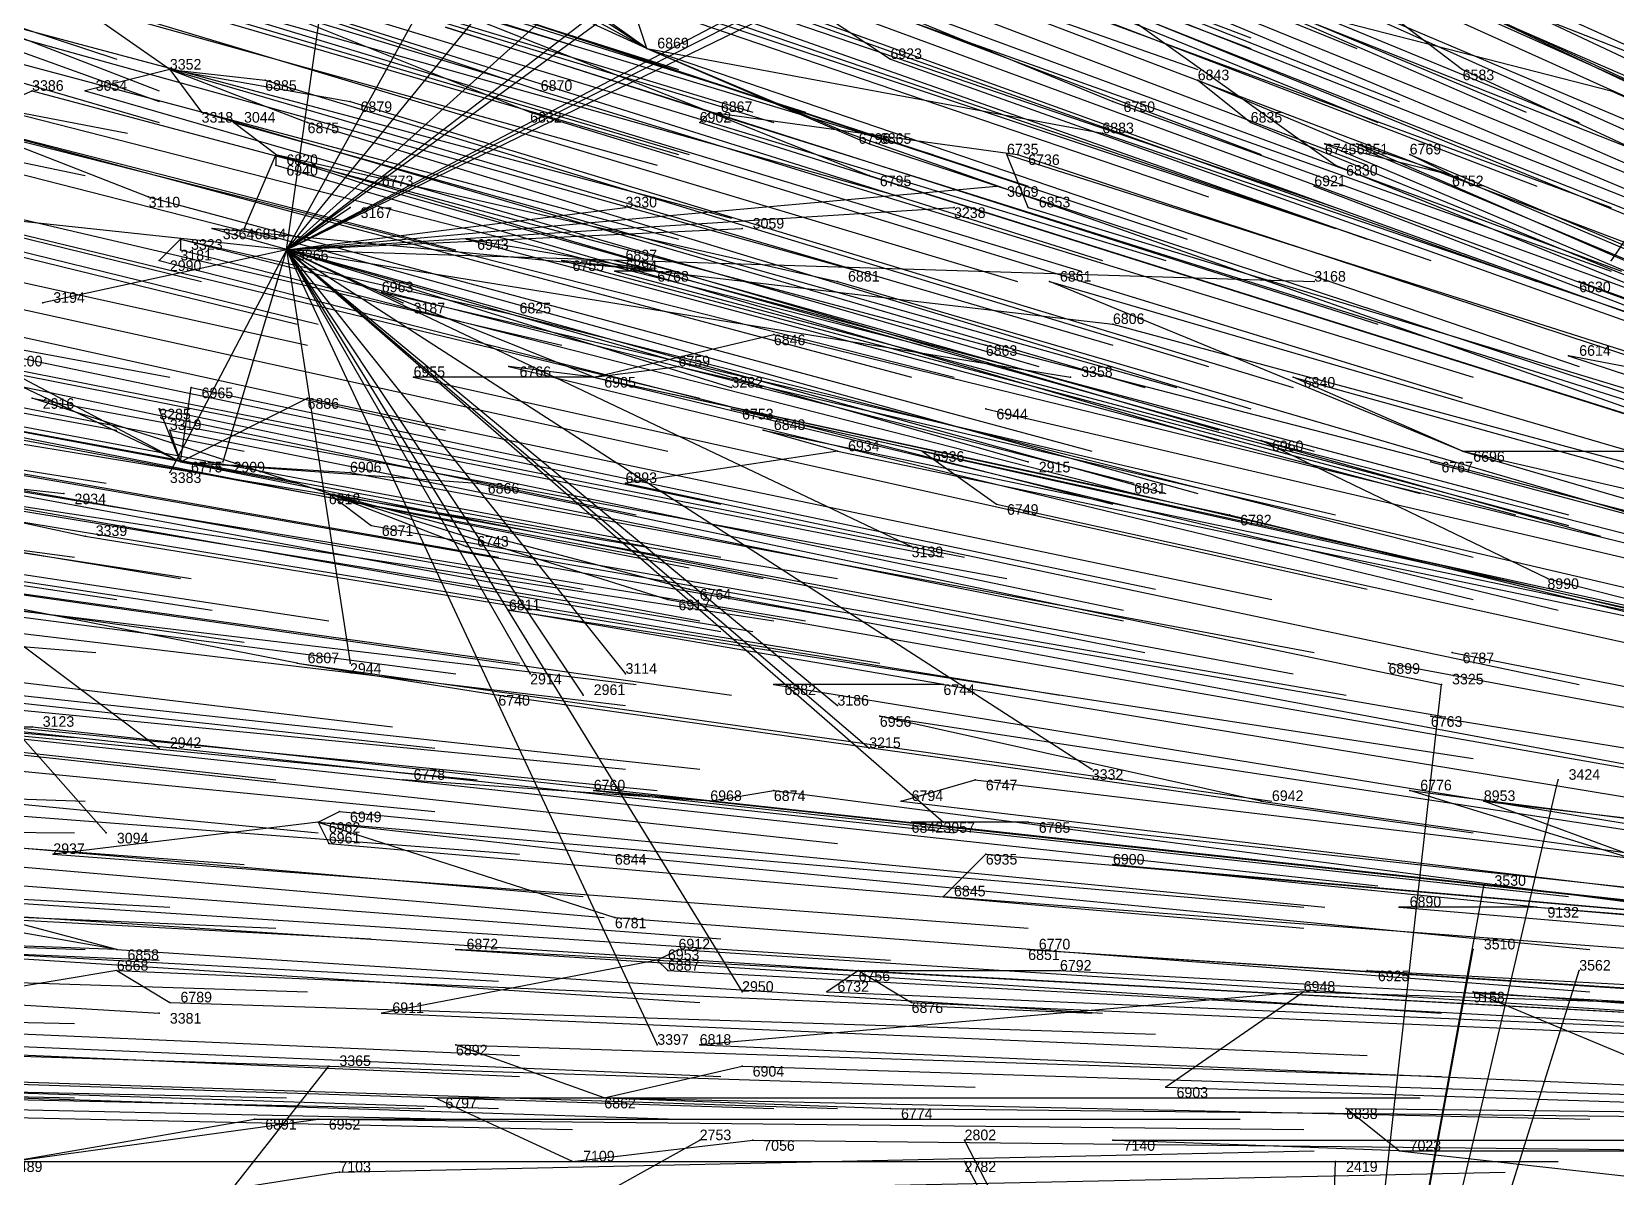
# Model space of a CAD drawing. Extents: x -0.5 to 0.59, y -0.5 to 0.59.
# Drawn here: x -0.381 to -0.2315, y -0.0005 to 0.1076 of the extents above; entities that cross this region are included whole.
import ezdxf

# ---------------------------------------------------------------- set-up
doc = ezdxf.new("R2010")
doc.units = 0
for name, color, linetype in [('Facilities', 3, 'CONTINUOUS'), ('Facilities_lines', 3, 'CONTINUOUS'), ('Normals', 1, 'CONTINUOUS'), ('Source_points', 5, 'CONTINUOUS'), ('Text', 3, 'CONTINUOUS')]:
    doc.layers.add(name, color=color, linetype=linetype)

msp = doc.modelspace()

# ---------------------------------------------------------------- linework, layer by layer
at = {"layer": 'Facilities', "color": 3}
for p in [(-0.323, 0.106, -0.849), (-0.368, 0.104, -0.958), (-0.271, 0.103, -0.725), (-0.317, 0.1, -0.83), (-0.358, 0.096, -0.926), (-0.26, 0.093, -0.691), (-0.247, 0.094, -0.661), (-0.287, 0.091, -0.752), (-0.367, 0.088, -0.942), (-0.357, 0.087, -1.25), (-0.322, 0.085, -0.833), (-0.235, 0.084, -0.624), (-0.291, 0.078, -0.754), (-0.328, 0.075, -0.84), (-0.291, 0.072, -0.748), (-0.305, 0.068, -0.78), (-0.297, 0.068, -0.761), (-0.246, 0.068, -0.638), (-0.367, 0.067, -0.932), (-0.249, 0.067, -0.644), (-0.353, 0.064, -0.898), (-0.238, 0.056, -0.611), (-0.356, 0.048, -0.897), (-0.253, 0.048, -0.644), (-0.247, 0.049, -0.629), (-0.295, 0.046, -0.747), (-0.249, 0.043, -0.632), (-0.317, 0.035, -0.798), (-0.299, 0.035, -0.752), (-0.265, 0.035, -0.667), (-0.354, 0.033, -0.888), (-0.287, 0.033, -0.722), (-0.291, 0.03, -0.732), (-0.239, 0.025, -0.6), (-0.373, 0.021, -0.933), (-0.287, 0.021, -0.719), (-0.322, 0.02, -0.806), (-0.373, 0.019, -0.935), (-0.303, 0.019, -0.76), (-0.255, 0.019, -0.638), (-0.261, 0.017, -0.654), (-0.327, 0.007, -0.819), (-0.252, 0.002, -0.63), (-0.352, 0, -0.881), (-0.33, 0.001, -0.824)]:
    msp.add_point(p, dxfattribs=at)
at = {"layer": 'Facilities_lines', "color": 3}
for p, q in [((-0.186, 0.154, -1.25), (-0.232, 0.086, -1.25)), ((-0.357, 0.087, -1.25), (-0.297, 0.133, -1.25)), ((-0.357, 0.087, -1.25), (-0.305, 0.125, -1.25)), ((-0.357, 0.087, -1.25), (-0.282, 0.125, -1.25)), ((-0.323, 0.106, -0.849), (-0.358, 0.122, -0.945)), ((-0.357, 0.087, -1.25), (-0.352, 0.122, -1.25)), ((-0.357, 0.087, -1.25), (-0.292, 0.121, -1.25)), ((-0.357, 0.087, -1.25), (-0.287, 0.121, -1.25)), ((-0.323, 0.106, -0.849), (-0.346, 0.121, -0.916)), ((-0.267, 0.12, -0.732), (-0.246, 0.104, -0.668)), ((-0.323, 0.106, -0.849), (-0.343, 0.119, -0.906)), ((-0.317, 0.1, -0.83), (-0.36, 0.117, -0.946)), ((-0.323, 0.106, -0.849), (-0.345, 0.118, -0.913)), ((-0.318, 0.117, -0.847), (-0.279, 0.101, -0.741)), ((-0.318, 0.117, -0.847), (-0.3, 0.105, -0.796)), ((-0.323, 0.106, -0.849), (-0.337, 0.116, -0.89)), ((-0.369, 0.114, -0.964), (-0.334, 0.1, -0.873)), ((-0.369, 0.114, -0.964), (-0.333, 0.102, -0.872)), ((-0.357, 0.087, -1.25), (-0.327, 0.114, -1.25)), ((-0.357, 0.087, -1.25), (-0.342, 0.114, -1.25)), ((-0.323, 0.106, -0.849), (-0.326, 0.115, -0.865)), ((-0.368, 0.104, -0.958), (-0.378, 0.111, -0.984)), ((-0.267, 0.111, -0.722), (-0.232, 0.102, -0.633)), ((-0.279, 0.11, -0.749), (-0.258, 0.095, -0.687)), ((-0.357, 0.087, -1.25), (-0.339, 0.109, -1.25)), ((-0.317, 0.1, -0.83), (-0.342, 0.108, -0.897)), ((-0.193, 0.091, -0.533), (-0.239, 0.109, -0.656)), ((-0.323, 0.106, -0.849), (-0.304, 0.098, -0.798)), ((-0.323, 0.106, -0.849), (-0.302, 0.097, -0.793)), ((-0.323, 0.106, -0.849), (-0.28, 0.098, -0.742)), ((-0.368, 0.104, -0.958), (-0.376, 0.102, -0.974)), ((-0.368, 0.104, -0.958), (-0.365, 0.1, -0.947)), ((-0.368, 0.104, -0.958), (-0.355, 0.099, -0.922)), ((-0.368, 0.104, -0.958), (-0.351, 0.101, -0.912)), ((-0.368, 0.104, -0.958), (-0.359, 0.103, -0.934)), ((-0.388, 0.099, -1), (-0.381, 0.102, -0.987)), ((-0.271, 0.103, -0.725), (-0.266, 0.099, -0.71)), ((-0.388, 0.099, -1), (-0.37, 0.092, -0.954)), ((-0.358, 0.096, -0.926), (-0.362, 0.099, -0.937)), ((-0.317, 0.1, -0.83), (-0.318, 0.099, -0.833)), ((-0.317, 0.1, -0.83), (-0.302, 0.094, -0.79)), ((-0.317, 0.1, -0.83), (-0.288, 0.096, -0.759)), ((-0.358, 0.096, -0.926), (-0.361, 0.089, -0.929)), ((-0.358, 0.096, -0.926), (-0.349, 0.093, -0.903)), ((-0.358, 0.096, -0.926), (-0.305, 0.084, -0.791)), ((-0.358, 0.096, -0.926), (-0.358, 0.095, -0.925)), ((-0.287, 0.091, -0.752), (-0.289, 0.096, -0.762)), ((-0.247, 0.094, -0.661), (-0.259, 0.097, -0.691)), ((-0.247, 0.094, -0.661), (-0.256, 0.097, -0.685)), ((-0.247, 0.094, -0.661), (-0.251, 0.096, -0.672)), ((-0.357, 0.087, -1.25), (-0.29, 0.093, -1.25)), ((-0.357, 0.087, -1.25), (-0.385, 0.09, -1.25)), ((-0.357, 0.087, -1.25), (-0.351, 0.091, -1.25)), ((-0.357, 0.087, -1.25), (-0.294, 0.091, -1.25)), ((-0.357, 0.087, -1.25), (-0.325, 0.091, -1.25)), ((-0.322, 0.085, -0.833), (-0.364, 0.089, -0.936)), ((-0.357, 0.087, -1.25), (-0.314, 0.089, -1.25)), ((-0.357, 0.087, -1.25), (-0.38, 0.082, -1.25)), ((-0.367, 0.088, -0.942), (-0.369, 0.086, -0.947)), ((-0.357, 0.087, -1.25), (-0.368, 0.066, -1.25)), ((-0.367, 0.088, -0.942), (-0.367, 0.087, -0.944)), ((-0.367, 0.088, -0.942), (-0.336, 0.081, -0.863)), ((-0.357, 0.087, -1.25), (-0.363, 0.067, -1.25)), ((-0.357, 0.087, -1.25), (-0.334, 0.047, -1.25)), ((-0.357, 0.087, -1.25), (-0.287, 0.067, -1.25)), ((-0.357, 0.087, -1.25), (-0.351, 0.048, -1.25)), ((-0.357, 0.087, -1.25), (-0.314, 0.017, -1.25)), ((-0.357, 0.087, -1.25), (-0.329, 0.045, -1.25)), ((-0.357, 0.087, -1.25), (-0.295, 0.033, -1.25)), ((-0.357, 0.087, -1.25), (-0.325, 0.047, -1.25)), ((-0.357, 0.087, -1.25), (-0.298, 0.059, -1.25)), ((-0.357, 0.087, -1.25), (-0.26, 0.084, -1.25)), ((-0.357, 0.087, -1.25), (-0.305, 0.044, -1.25)), ((-0.357, 0.087, -1.25), (-0.302, 0.04, -1.25)), ((-0.357, 0.087, -1.25), (-0.346, 0.082, -1.25)), ((-0.357, 0.087, -1.25), (-0.315, 0.074, -1.25)), ((-0.357, 0.087, -1.25), (-0.281, 0.038, -1.25)), ((-0.357, 0.087, -1.25), (-0.283, 0.075, -1.25)), ((-0.357, 0.087, -1.25), (-0.322, 0.012, -1.25)), ((-0.322, 0.085, -0.833), (-0.34, 0.088, -0.878)), ((-0.322, 0.085, -0.833), (-0.331, 0.086, -0.854)), ((-0.322, 0.085, -0.833), (-0.326, 0.086, -0.843)), ((-0.322, 0.085, -0.833), (-0.326, 0.085, -0.842)), ((-0.322, 0.085, -0.833), (-0.279, 0.08, -0.727)), ((-0.246, 0.068, -0.638), (-0.285, 0.084, -0.742)), ((-0.328, 0.075, -0.84), (-0.348, 0.083, -0.895)), ((-0.328, 0.075, -0.84), (-0.311, 0.079, -0.802)), ((-0.215, 0.073, -0.567), (-0.236, 0.077, -0.621)), ((-0.367, 0.067, -0.932), (-0.386, 0.076, -0.983)), ((-0.367, 0.067, -0.932), (-0.384, 0.076, -0.978)), ((-0.328, 0.075, -0.84), (-0.345, 0.075, -0.884)), ((-0.328, 0.075, -0.84), (-0.336, 0.076, -0.86)), ((-0.328, 0.075, -0.84), (-0.32, 0.076, -0.822)), ((-0.328, 0.075, -0.84), (-0.268, 0.062, -0.687)), ((-0.328, 0.075, -0.84), (-0.277, 0.064, -0.711)), ((-0.246, 0.068, -0.638), (-0.262, 0.075, -0.68)), ((-0.367, 0.067, -0.932), (-0.366, 0.074, -0.933)), ((-0.353, 0.064, -0.898), (-0.381, 0.073, -0.969)), ((-0.367, 0.067, -0.932), (-0.369, 0.072, -0.94)), ((-0.367, 0.067, -0.932), (-0.355, 0.073, -0.906)), ((-0.297, 0.068, -0.761), (-0.315, 0.072, -0.807)), ((-0.367, 0.067, -0.932), (-0.368, 0.07, -0.938)), ((-0.305, 0.068, -0.78), (-0.312, 0.07, -0.798)), ((-0.238, 0.056, -0.611), (-0.265, 0.069, -0.684)), ((-0.305, 0.068, -0.78), (-0.325, 0.065, -0.829)), ((-0.297, 0.068, -0.761), (-0.29, 0.063, -0.741)), ((-0.246, 0.068, -0.638), (-0.207, 0.059, -0.539)), ((-0.246, 0.068, -0.638), (-0.219, 0.068, -0.574)), ((-0.405, 0.067, -1.25), (-0.374, 0.032, -1.25)), ((-0.405, 0.067, -1.25), (-0.369, 0.04, -1.25)), ((-0.405, 0.067, -1.25), (-0.378, 0.064, -1.25)), ((-0.404, 0.066, -1.023), (-0.376, 0.06, -0.951)), ((-0.367, 0.067, -0.932), (-0.339, 0.065, -0.862)), ((-0.367, 0.067, -0.932), (-0.351, 0.066, -0.894)), ((-0.353, 0.064, -0.898), (-0.349, 0.061, -0.884)), ((-0.353, 0.064, -0.898), (-0.34, 0.059, -0.863)), ((-0.353, 0.064, -0.898), (-0.321, 0.054, -0.813)), ((-0.353, 0.064, -0.898), (-0.319, 0.055, -0.809)), ((-0.356, 0.048, -0.897), (-0.407, 0.058, -1.027)), ((-0.295, 0.046, -0.747), (-0.336, 0.053, -0.851)), ((-0.356, 0.048, -0.897), (-0.337, 0.045, -0.851)), ((-0.295, 0.046, -0.747), (-0.311, 0.046, -0.786)), ((-0.26, -0.061, -1.25), (-0.248, 0.046, -1.25)), ((-0.386, 0.042, -0.97), (-0.381, 0.042, -0.958)), ((-0.265, 0.035, -0.667), (-0.301, 0.043, -0.761)), ((-0.317, 0.035, -0.798), (-0.346, 0.037, -0.87)), ((-0.317, 0.035, -0.798), (-0.328, 0.036, -0.826)), ((-0.317, 0.035, -0.798), (-0.311, 0.036, -0.783)), ((-0.299, 0.035, -0.752), (-0.292, 0.037, -0.735)), ((-0.26, -0.061, -1.25), (-0.237, 0.037, -1.25)), ((-0.225, 0.028, -0.566), (-0.251, 0.036, -0.633)), ((-0.225, 0.028, -0.566), (-0.244, 0.035, -0.617)), ((-0.354, 0.033, -0.888), (-0.379, 0.03, -0.951)), ((-0.354, 0.033, -0.888), (-0.352, 0.034, -0.883)), ((-0.354, 0.033, -0.888), (-0.327, 0.03, -0.82)), ((-0.354, 0.033, -0.888), (-0.326, 0.024, -0.818)), ((-0.354, 0.033, -0.888), (-0.353, 0.031, -0.887)), ((-0.287, 0.033, -0.722), (-0.298, 0.033, -0.75)), ((-0.291, 0.03, -0.732), (-0.295, 0.026, -0.74)), ((-0.239, 0.025, -0.6), (-0.279, 0.029, -0.702)), ((-0.26, -0.061, -1.25), (-0.244, 0.027, -1.25)), ((-0.373, 0.021, -0.933), (-0.392, 0.026, -0.983)), ((-0.373, 0.021, -0.933), (-0.396, 0.025, -0.991)), ((-0.239, 0.025, -0.6), (-0.252, 0.025, -0.633)), ((-0.239, 0.025, -0.6), (-0.19, 0.021, -0.478)), ((-0.373, 0.021, -0.933), (-0.429, 0.023, -1.074)), ((-0.322, 0.02, -0.806), (-0.341, 0.021, -0.853)), ((-0.322, 0.02, -0.806), (-0.32, 0.021, -0.802)), ((-0.287, 0.021, -0.719), (-0.287, 0.021, -0.721)), ((-0.26, -0.061, -1.25), (-0.245, 0.021, -1.25)), ((-0.322, 0.02, -0.806), (-0.348, 0.015, -0.87)), ((-0.322, 0.02, -0.806), (-0.321, 0.019, -0.804)), ((-0.42, 0.018, -1.25), (-0.369, 0.015, -1.25)), ((-0.373, 0.019, -0.935), (-0.409, 0.013, -1.023)), ((-0.373, 0.019, -0.935), (-0.368, 0.016, -0.921)), ((-0.303, 0.019, -0.76), (-0.306, 0.017, -0.766)), ((-0.303, 0.019, -0.76), (-0.284, 0.019, -0.712)), ((-0.303, 0.019, -0.76), (-0.298, 0.016, -0.746)), ((-0.26, -0.061, -1.25), (-0.235, 0.019, -1.25)), ((-0.261, 0.017, -0.654), (-0.318, 0.012, -0.796)), ((-0.261, 0.017, -0.654), (-0.274, 0.008, -0.684)), ((-0.221, 0.007, -0.553), (-0.245, 0.017, -0.615)), ((-0.327, 0.007, -0.819), (-0.341, 0.012, -0.854)), ((-0.39, -0.037, -1.25), (-0.353, 0.01, -1.25)), ((-0.327, 0.007, -0.819), (-0.314, 0.01, -0.784)), ((-0.33, 0.001, -0.824), (-0.343, 0.007, -0.857)), ((-0.327, 0.007, -0.819), (-0.3, 0.006, -0.749)), ((-0.252, 0.002, -0.63), (-0.257, 0.006, -0.642)), ((-0.383, 0.001, -0.959), (-0.36, 0.005, -0.9)), ((-0.383, 0.001, -0.959), (-0.354, 0.005, -0.885)), ((-0.39, -0.037, -1.25), (-0.318, 0.003, -1.25)), ((-0.33, 0.001, -0.824), (-0.313, 0.003, -0.782)), ((-0.26, -0.061, -1.25), (-0.293, 0.003, -1.25)), ((-0.252, 0.002, -0.63), (-0.279, 0.003, -0.697)), ((-0.252, 0.002, -0.63), (-0.207, -0.003, -0.518)), ((-0.352, 0, -0.881), (-0.371, -0.003, -0.928)), ((-0.26, -0.061, -1.25), (-0.293, 0.001, -1.25)), ((-0.26, -0.061, -1.25), (-0.258, 0.001, -1.25))]:
    msp.add_line(p, q, dxfattribs=at)
at = {"layer": 'Normals', "color": 1}
for p, q in [((-0.342, 0.141, -0.925), (-0.256, 0.106, -0.963)), ((-0.353, 0.14, -0.949), (-0.266, 0.107, -0.986)), ((-0.353, 0.139, -0.949), (-0.266, 0.106, -0.986)), ((-0.309, 0.138, -0.846), (-0.224, 0.1, -0.883)), ((-0.46, 0.137, -1.201), (-0.369, 0.102, -1.22)), ((-0.468, 0.136, -1.217), (-0.373, 0.105, -1.227)), ((-0.359, 0.135, -0.959), (-0.271, 0.104, -0.995)), ((-0.338, 0.135, -0.909), (-0.252, 0.101, -0.947)), ((-0.326, 0.136, -0.882), (-0.24, 0.1, -0.919)), ((-0.315, 0.135, -0.858), (-0.23, 0.099, -0.894)), ((-0.294, 0.135, -0.81), (-0.21, 0.097, -0.848)), ((-0.461, 0.134, -1.201), (-0.369, 0.101, -1.22)), ((-0.418, 0.134, -1.097), (-0.329, 0.106, -1.134)), ((-0.34, 0.134, -0.913), (-0.254, 0.099, -0.95)), ((-0.32, 0.134, -0.868), (-0.235, 0.099, -0.906)), ((-0.408, 0.132, -1.072), (-0.32, 0.104, -1.11)), ((-0.294, 0.131, -0.805), (-0.209, 0.094, -0.842)), ((-0.425, 0.13, -1.111), (-0.336, 0.103, -1.148)), ((-0.352, 0.129, -0.936), (-0.265, 0.096, -0.973)), ((-0.316, 0.129, -0.853), (-0.23, 0.094, -0.89)), ((-0.397, 0.128, -1.042), (-0.308, 0.1, -1.079)), ((-0.342, 0.128, -0.913), (-0.255, 0.095, -0.95)), ((-0.462, 0.126, -1.196), (-0.369, 0.099, -1.223)), ((-0.402, 0.127, -1.054), (-0.313, 0.1, -1.092)), ((-0.4, 0.126, -1.049), (-0.311, 0.099, -1.087)), ((-0.325, 0.126, -0.872), (-0.239, 0.093, -0.91)), ((-0.385, 0.123, -1.01), (-0.296, 0.096, -1.048)), ((-0.319, 0.123, -0.854), (-0.232, 0.091, -0.891)), ((-0.312, 0.123, -0.838), (-0.226, 0.089, -0.876)), ((-0.297, 0.123, -0.804), (-0.211, 0.089, -0.841)), ((-0.409, 0.122, -1.067), (-0.32, 0.096, -1.105)), ((-0.407, 0.122, -1.063), (-0.319, 0.096, -1.101)), ((-0.375, 0.122, -0.986), (-0.287, 0.093, -1.023)), ((-0.358, 0.122, -0.945), (-0.27, 0.092, -0.982)), ((-0.412, 0.12, -1.072), (-0.322, 0.095, -1.109)), ((-0.346, 0.121, -0.916), (-0.258, 0.091, -0.954)), ((-0.267, 0.12, -0.732), (-0.183, 0.081, -0.769)), ((-0.343, 0.119, -0.906), (-0.255, 0.088, -0.944)), ((-0.388, 0.117, -1.014), (-0.299, 0.092, -1.051)), ((-0.36, 0.117, -0.946), (-0.272, 0.088, -0.984)), ((-0.345, 0.118, -0.913), (-0.258, 0.089, -0.95)), ((-0.318, 0.117, -0.847), (-0.231, 0.085, -0.884)), ((-0.294, 0.117, -0.792), (-0.208, 0.083, -0.829)), ((-0.265, 0.117, -0.725), (-0.181, 0.079, -0.762)), ((-0.466, 0.116, -1.2), (-0.372, 0.098, -1.229)), ((-0.337, 0.116, -0.89), (-0.249, 0.086, -0.928)), ((-0.319, 0.116, -0.85), (-0.232, 0.085, -0.887)), ((-0.471, 0.114, -1.211), (-0.376, 0.094, -1.234)), ((-0.405, 0.114, -1.051), (-0.315, 0.09, -1.089)), ((-0.369, 0.114, -0.964), (-0.28, 0.086, -1.001)), ((-0.326, 0.115, -0.865), (-0.239, 0.084, -0.903)), ((-0.3, 0.114, -0.803), (-0.213, 0.081, -0.84)), ((-0.268, 0.115, -0.728), (-0.183, 0.077, -0.765)), ((-0.254, 0.114, -0.695), (-0.17, 0.074, -0.732)), ((-0.363, 0.113, -0.951), (-0.274, 0.086, -0.988)), ((-0.314, 0.113, -0.835), (-0.227, 0.081, -0.872)), ((-0.279, 0.113, -0.752), (-0.193, 0.077, -0.79)), ((-0.448, 0.111, -1.155), (-0.358, 0.088, -1.192)), ((-0.41, 0.112, -1.062), (-0.32, 0.088, -1.1)), ((-0.378, 0.111, -0.984), (-0.288, 0.084, -1.02)), ((-0.371, 0.112, -0.97), (-0.282, 0.085, -1.007)), ((-0.267, 0.111, -0.722), (-0.182, 0.074, -0.759)), ((-0.431, 0.11, -1.112), (-0.341, 0.087, -1.149)), ((-0.393, 0.11, -1.02), (-0.303, 0.085, -1.057)), ((-0.279, 0.11, -0.749), (-0.193, 0.075, -0.787)), ((-0.342, 0.108, -0.897), (-0.254, 0.08, -0.935)), ((-0.308, 0.109, -0.818), (-0.222, 0.078, -0.856)), ((-0.239, 0.109, -0.656), (-0.154, 0.069, -0.693)), ((-0.455, 0.106, -1.168), (-0.365, 0.084, -1.205)), ((-0.323, 0.106, -0.849), (-0.235, 0.076, -0.886)), ((-0.3, 0.105, -0.796), (-0.213, 0.074, -0.833)), ((-0.368, 0.104, -0.958), (-0.279, 0.078, -0.995)), ((-0.246, 0.104, -0.668), (-0.162, 0.065, -0.706)), ((-0.446, 0.102, -1.143), (-0.356, 0.08, -1.181)), ((-0.444, 0.102, -1.138), (-0.354, 0.08, -1.176)), ((-0.381, 0.102, -0.987), (-0.291, 0.078, -1.023)), ((-0.376, 0.102, -0.974), (-0.286, 0.076, -1.011)), ((-0.359, 0.103, -0.934), (-0.27, 0.076, -0.971)), ((-0.333, 0.102, -0.872), (-0.245, 0.075, -0.909)), ((-0.271, 0.103, -0.725), (-0.185, 0.067, -0.762)), ((-0.232, 0.102, -0.633), (-0.147, 0.064, -0.67)), ((-0.387, 0.101, -1), (-0.297, 0.078, -1.037)), ((-0.351, 0.101, -0.912), (-0.262, 0.074, -0.95)), ((-0.279, 0.101, -0.741), (-0.191, 0.069, -0.778)), ((-0.421, 0.099, -1.082), (-0.331, 0.078, -1.119)), ((-0.388, 0.099, -1), (-0.298, 0.075, -1.037)), ((-0.365, 0.1, -0.947), (-0.276, 0.074, -0.984)), ((-0.362, 0.099, -0.937), (-0.273, 0.074, -0.975)), ((-0.355, 0.099, -0.922), (-0.266, 0.072, -0.959)), ((-0.334, 0.1, -0.873), (-0.246, 0.073, -0.91)), ((-0.318, 0.099, -0.833), (-0.229, 0.071, -0.87)), ((-0.317, 0.1, -0.83), (-0.228, 0.072, -0.867)), ((-0.266, 0.099, -0.71), (-0.18, 0.064, -0.747)), ((-0.446, 0.098, -1.14), (-0.355, 0.078, -1.178)), ((-0.385, 0.098, -0.992), (-0.294, 0.075, -1.028)), ((-0.304, 0.098, -0.798), (-0.216, 0.067, -0.835)), ((-0.28, 0.098, -0.742), (-0.192, 0.068, -0.778)), ((-0.358, 0.096, -0.926), (-0.269, 0.07, -0.963)), ((-0.302, 0.097, -0.793), (-0.214, 0.068, -0.83)), ((-0.289, 0.096, -0.762), (-0.201, 0.068, -0.8)), ((-0.288, 0.096, -0.759), (-0.2, 0.067, -0.797)), ((-0.259, 0.097, -0.691), (-0.174, 0.061, -0.73)), ((-0.256, 0.097, -0.685), (-0.171, 0.06, -0.723)), ((-0.251, 0.096, -0.672), (-0.166, 0.06, -0.711)), ((-0.409, 0.095, -1.048), (-0.318, 0.073, -1.085)), ((-0.358, 0.095, -0.925), (-0.269, 0.069, -0.963)), ((-0.258, 0.095, -0.687), (-0.172, 0.06, -0.725)), ((-0.349, 0.093, -0.903), (-0.26, 0.068, -0.94)), ((-0.302, 0.094, -0.79), (-0.213, 0.066, -0.827)), ((-0.29, 0.093, -1.25), (-0.29, 0.093, -1.15)), ((-0.26, 0.093, -0.691), (-0.174, 0.06, -0.729)), ((-0.247, 0.094, -0.661), (-0.162, 0.058, -0.699)), ((-0.46, 0.092, -1.172), (-0.368, 0.075, -1.209)), ((-0.37, 0.092, -0.954), (-0.281, 0.068, -0.991)), ((-0.433, 0.09, -1.105), (-0.342, 0.07, -1.142)), ((-0.351, 0.091, -1.25), (-0.351, 0.091, -1.15)), ((-0.325, 0.091, -1.25), (-0.325, 0.091, -1.15)), ((-0.294, 0.091, -1.25), (-0.294, 0.091, -1.15)), ((-0.287, 0.091, -0.752), (-0.198, 0.064, -0.79)), ((-0.364, 0.089, -0.936), (-0.274, 0.064, -0.973)), ((-0.361, 0.089, -0.929), (-0.271, 0.064, -0.966)), ((-0.314, 0.089, -1.25), (-0.314, 0.089, -1.15)), ((-0.466, 0.087, -1.186), (-0.373, 0.07, -1.218)), ((-0.412, 0.088, -1.054), (-0.321, 0.068, -1.09)), ((-0.367, 0.088, -0.942), (-0.277, 0.065, -0.979)), ((-0.367, 0.087, -0.944), (-0.277, 0.064, -0.981)), ((-0.357, 0.087, -1.25), (-0.357, 0.087, -1.15)), ((-0.34, 0.088, -0.878), (-0.25, 0.064, -0.915)), ((-0.452, 0.086, -1.151), (-0.361, 0.068, -1.188)), ((-0.369, 0.086, -0.947), (-0.279, 0.063, -0.984)), ((-0.331, 0.086, -0.854), (-0.241, 0.062, -0.891)), ((-0.326, 0.086, -0.843), (-0.236, 0.062, -0.879)), ((-0.232, 0.086, -1.25), (-0.232, 0.086, -1.15)), ((-0.326, 0.085, -0.842), (-0.236, 0.061, -0.878)), ((-0.322, 0.085, -0.833), (-0.233, 0.06, -0.87)), ((-0.305, 0.084, -0.791), (-0.216, 0.058, -0.828)), ((-0.285, 0.084, -0.742), (-0.196, 0.058, -0.78)), ((-0.26, 0.084, -1.25), (-0.26, 0.084, -1.15)), ((-0.235, 0.084, -0.624), (-0.148, 0.053, -0.661)), ((-0.348, 0.083, -0.895), (-0.258, 0.062, -0.933)), ((-0.447, 0.082, -1.137), (-0.356, 0.065, -1.174)), ((-0.415, 0.081, -1.057), (-0.324, 0.062, -1.093)), ((-0.407, 0.082, -1.038), (-0.316, 0.063, -1.075)), ((-0.38, 0.082, -1.25), (-0.38, 0.082, -1.15)), ((-0.346, 0.082, -1.25), (-0.346, 0.082, -1.15)), ((-0.336, 0.081, -0.863), (-0.245, 0.058, -0.9)), ((-0.469, 0.08, -1.189), (-0.374, 0.065, -1.218)), ((-0.279, 0.08, -0.727), (-0.19, 0.056, -0.764)), ((-0.311, 0.079, -0.802), (-0.221, 0.057, -0.839)), ((-0.291, 0.078, -0.754), (-0.202, 0.055, -0.793)), ((-0.236, 0.077, -0.621), (-0.148, 0.048, -0.658)), ((-0.415, 0.076, -1.055), (-0.323, 0.059, -1.091)), ((-0.411, 0.075, -1.044), (-0.319, 0.057, -1.08)), ((-0.407, 0.075, -1.035), (-0.316, 0.058, -1.072)), ((-0.386, 0.076, -0.983), (-0.295, 0.058, -1.02)), ((-0.384, 0.076, -0.978), (-0.293, 0.058, -1.015)), ((-0.345, 0.075, -0.884), (-0.255, 0.055, -0.921)), ((-0.336, 0.076, -0.86), (-0.245, 0.054, -0.897)), ((-0.328, 0.075, -0.84), (-0.237, 0.053, -0.878)), ((-0.32, 0.076, -0.822), (-0.23, 0.055, -0.86)), ((-0.283, 0.075, -1.25), (-0.283, 0.075, -1.15)), ((-0.262, 0.075, -0.68), (-0.172, 0.05, -0.717)), ((-0.428, 0.074, -1.087), (-0.337, 0.058, -1.124)), ((-0.366, 0.074, -0.933), (-0.275, 0.055, -0.97)), ((-0.315, 0.074, -1.25), (-0.315, 0.074, -1.15)), ((-0.403, 0.073, -1.025), (-0.312, 0.056, -1.062)), ((-0.381, 0.073, -0.969), (-0.289, 0.056, -1.006)), ((-0.369, 0.072, -0.94), (-0.278, 0.053, -0.978)), ((-0.355, 0.073, -0.906), (-0.264, 0.054, -0.943)), ((-0.315, 0.072, -0.807), (-0.224, 0.052, -0.845)), ((-0.291, 0.072, -0.748), (-0.201, 0.051, -0.787)), ((-0.473, 0.071, -1.195), (-0.377, 0.058, -1.222)), ((-0.458, 0.071, -1.159), (-0.367, 0.056, -1.197)), ((-0.42, 0.071, -1.066), (-0.329, 0.055, -1.102)), ((-0.396, 0.071, -1.005), (-0.305, 0.056, -1.043)), ((-0.458, 0.07, -1.157), (-0.366, 0.056, -1.194)), ((-0.41, 0.069, -1.039), (-0.318, 0.052, -1.076)), ((-0.368, 0.07, -0.938), (-0.278, 0.052, -0.975)), ((-0.312, 0.07, -0.798), (-0.221, 0.051, -0.836)), ((-0.265, 0.069, -0.684), (-0.175, 0.046, -0.721)), ((-0.466, 0.068, -1.177), (-0.373, 0.054, -1.212)), ((-0.395, 0.068, -1.001), (-0.303, 0.052, -1.039)), ((-0.305, 0.068, -0.78), (-0.214, 0.049, -0.818)), ((-0.297, 0.068, -0.761), (-0.207, 0.048, -0.799)), ((-0.246, 0.068, -0.638), (-0.157, 0.042, -0.676)), ((-0.456, 0.067, -1.151), (-0.364, 0.053, -1.188)), ((-0.445, 0.066, -1.124), (-0.353, 0.052, -1.162)), ((-0.407, 0.067, -1.032), (-0.316, 0.051, -1.069)), ((-0.404, 0.066, -1.023), (-0.313, 0.051, -1.061)), ((-0.403, 0.066, -1.02), (-0.311, 0.052, -1.058)), ((-0.399, 0.067, -1.012), (-0.308, 0.052, -1.05)), ((-0.368, 0.066, -1.25), (-0.368, 0.066, -1.15)), ((-0.367, 0.067, -0.932), (-0.276, 0.049, -0.97)), ((-0.363, 0.067, -1.25), (-0.363, 0.067, -1.15)), ((-0.351, 0.066, -0.894), (-0.26, 0.049, -0.931)), ((-0.287, 0.067, -1.25), (-0.287, 0.067, -1.15)), ((-0.249, 0.067, -0.644), (-0.159, 0.043, -0.682)), ((-0.339, 0.065, -0.862), (-0.248, 0.046, -0.9)), ((-0.325, 0.065, -0.829), (-0.235, 0.046, -0.867)), ((-0.453, 0.063, -1.144), (-0.361, 0.05, -1.181)), ((-0.392, 0.063, -0.993), (-0.301, 0.048, -1.03)), ((-0.378, 0.064, -1.25), (-0.378, 0.064, -1.15)), ((-0.353, 0.064, -0.898), (-0.262, 0.047, -0.935)), ((-0.29, 0.063, -0.741), (-0.199, 0.043, -0.78)), ((-0.277, 0.064, -0.711), (-0.187, 0.043, -0.749)), ((-0.268, 0.062, -0.687), (-0.178, 0.04, -0.724)), ((-0.428, 0.061, -1.08), (-0.335, 0.048, -1.117)), ((-0.376, 0.06, -0.951), (-0.284, 0.045, -0.988)), ((-0.349, 0.061, -0.884), (-0.257, 0.045, -0.922)), ((-0.433, 0.059, -1.093), (-0.341, 0.047, -1.13)), ((-0.34, 0.059, -0.863), (-0.248, 0.043, -0.899)), ((-0.298, 0.059, -1.25), (-0.298, 0.059, -1.15)), ((-0.472, 0.057, -1.188), (-0.375, 0.049, -1.213)), ((-0.416, 0.057, -1.05), (-0.324, 0.046, -1.087)), ((-0.407, 0.058, -1.027), (-0.315, 0.045, -1.065)), ((-0.238, 0.056, -0.611), (-0.148, 0.033, -0.649)), ((-0.417, 0.055, -1.051), (-0.325, 0.044, -1.088)), ((-0.321, 0.054, -0.813), (-0.23, 0.038, -0.851)), ((-0.319, 0.055, -0.809), (-0.228, 0.038, -0.846)), ((-0.439, 0.053, -1.105), (-0.347, 0.042, -1.142)), ((-0.336, 0.053, -0.851), (-0.245, 0.039, -0.889)), ((-0.435, 0.05, -1.095), (-0.343, 0.04, -1.132)), ((-0.473, 0.049, -1.19), (-0.377, 0.041, -1.214)), ((-0.41, 0.048, -1.031), (-0.318, 0.038, -1.069)), ((-0.356, 0.048, -0.897), (-0.264, 0.035, -0.934)), ((-0.351, 0.048, -1.25), (-0.351, 0.048, -1.15)), ((-0.253, 0.048, -0.644), (-0.162, 0.031, -0.681)), ((-0.247, 0.049, -0.629), (-0.155, 0.031, -0.665)), ((-0.45, 0.047, -1.132), (-0.358, 0.037, -1.169)), ((-0.439, 0.047, -1.103), (-0.346, 0.037, -1.14)), ((-0.417, 0.047, -1.049), (-0.325, 0.038, -1.086)), ((-0.334, 0.047, -1.25), (-0.334, 0.047, -1.15)), ((-0.325, 0.047, -1.25), (-0.325, 0.047, -1.15)), ((-0.432, 0.046, -1.085), (-0.339, 0.037, -1.123)), ((-0.414, 0.045, -1.042), (-0.322, 0.036, -1.079)), ((-0.337, 0.045, -0.851), (-0.245, 0.032, -0.888)), ((-0.329, 0.045, -1.25), (-0.329, 0.045, -1.15)), ((-0.311, 0.046, -0.786), (-0.219, 0.031, -0.823)), ((-0.295, 0.046, -0.747), (-0.204, 0.031, -0.785)), ((-0.248, 0.046, -1.25), (-0.248, 0.046, -1.15)), ((-0.305, 0.044, -1.25), (-0.305, 0.044, -1.15)), ((-0.435, 0.043, -1.094), (-0.343, 0.034, -1.131)), ((-0.386, 0.042, -0.97), (-0.294, 0.032, -1.008)), ((-0.381, 0.042, -0.958), (-0.289, 0.032, -0.995)), ((-0.301, 0.043, -0.761), (-0.209, 0.029, -0.798)), ((-0.249, 0.043, -0.632), (-0.157, 0.028, -0.668)), ((-0.447, 0.041, -1.122), (-0.354, 0.032, -1.159)), ((-0.397, 0.041, -0.996), (-0.305, 0.031, -1.035)), ((-0.369, 0.04, -1.25), (-0.369, 0.04, -1.15)), ((-0.302, 0.04, -1.25), (-0.302, 0.04, -1.15)), ((-0.473, 0.038, -1.186), (-0.376, 0.035, -1.213)), ((-0.281, 0.038, -1.25), (-0.281, 0.038, -1.15)), ((-0.454, 0.036, -1.138), (-0.361, 0.029, -1.175)), ((-0.427, 0.037, -1.071), (-0.335, 0.03, -1.109)), ((-0.346, 0.037, -0.87), (-0.254, 0.027, -0.906)), ((-0.328, 0.036, -0.826), (-0.236, 0.026, -0.863)), ((-0.311, 0.036, -0.783), (-0.219, 0.024, -0.82)), ((-0.292, 0.037, -0.735), (-0.2, 0.026, -0.773)), ((-0.251, 0.036, -0.633), (-0.158, 0.024, -0.669)), ((-0.237, 0.037, -1.25), (-0.237, 0.037, -1.15)), ((-0.317, 0.035, -0.798), (-0.225, 0.025, -0.834)), ((-0.299, 0.035, -0.752), (-0.207, 0.024, -0.79)), ((-0.265, 0.035, -0.667), (-0.173, 0.022, -0.705)), ((-0.244, 0.035, -0.617), (-0.152, 0.024, -0.654)), ((-0.474, 0.033, -1.189), (-0.377, 0.032, -1.212)), ((-0.422, 0.034, -1.057), (-0.329, 0.026, -1.095)), ((-0.354, 0.033, -0.888), (-0.261, 0.025, -0.925)), ((-0.352, 0.034, -0.883), (-0.259, 0.025, -0.921)), ((-0.298, 0.033, -0.75), (-0.206, 0.023, -0.788)), ((-0.295, 0.033, -1.25), (-0.295, 0.033, -1.15)), ((-0.287, 0.033, -0.722), (-0.195, 0.023, -0.76)), ((-0.419, 0.032, -1.052), (-0.327, 0.024, -1.089)), ((-0.374, 0.032, -1.25), (-0.374, 0.032, -1.15)), ((-0.461, 0.03, -1.155), (-0.368, 0.025, -1.192)), ((-0.379, 0.03, -0.951), (-0.287, 0.023, -0.988)), ((-0.353, 0.031, -0.887), (-0.261, 0.023, -0.924)), ((-0.327, 0.03, -0.82), (-0.234, 0.021, -0.857)), ((-0.291, 0.03, -0.732), (-0.199, 0.022, -0.77)), ((-0.408, 0.029, -1.024), (-0.316, 0.022, -1.062)), ((-0.279, 0.029, -0.702), (-0.187, 0.021, -0.74)), ((-0.451, 0.027, -1.128), (-0.358, 0.023, -1.165)), ((-0.442, 0.027, -1.107), (-0.349, 0.022, -1.143)), ((-0.244, 0.027, -1.25), (-0.244, 0.027, -1.15)), ((-0.392, 0.026, -0.983), (-0.3, 0.02, -1.02)), ((-0.295, 0.026, -0.74), (-0.203, 0.019, -0.778)), ((-0.471, 0.024, -1.18), (-0.376, 0.021, -1.21)), ((-0.462, 0.024, -1.156), (-0.369, 0.02, -1.193)), ((-0.396, 0.025, -0.991), (-0.303, 0.019, -1.028)), ((-0.326, 0.024, -0.818), (-0.234, 0.017, -0.855)), ((-0.252, 0.025, -0.633), (-0.159, 0.017, -0.67)), ((-0.239, 0.025, -0.6), (-0.146, 0.017, -0.637)), ((-0.429, 0.023, -1.074), (-0.337, 0.018, -1.112)), ((-0.411, 0.022, -1.028), (-0.318, 0.016, -1.066)), ((-0.373, 0.021, -0.933), (-0.28, 0.015, -0.971)), ((-0.341, 0.021, -0.853), (-0.248, 0.015, -0.889)), ((-0.32, 0.021, -0.802), (-0.227, 0.015, -0.839)), ((-0.287, 0.021, -0.721), (-0.195, 0.015, -0.758)), ((-0.287, 0.021, -0.719), (-0.194, 0.015, -0.756)), ((-0.245, 0.021, -1.25), (-0.245, 0.021, -1.15)), ((-0.448, 0.02, -1.122), (-0.355, 0.017, -1.158)), ((-0.322, 0.02, -0.806), (-0.229, 0.015, -0.842)), ((-0.373, 0.019, -0.935), (-0.281, 0.015, -0.972)), ((-0.321, 0.019, -0.804), (-0.228, 0.014, -0.841)), ((-0.303, 0.019, -0.76), (-0.211, 0.014, -0.798)), ((-0.284, 0.019, -0.712), (-0.192, 0.014, -0.75)), ((-0.255, 0.019, -0.638), (-0.162, 0.014, -0.675)), ((-0.235, 0.019, -1.25), (-0.235, 0.019, -1.15)), ((-0.314, 0.017, -1.25), (-0.314, 0.017, -1.15)), ((-0.306, 0.017, -0.766), (-0.213, 0.013, -0.804)), ((-0.261, 0.017, -0.654), (-0.168, 0.014, -0.692)), ((-0.245, 0.017, -0.615), (-0.153, 0.01, -0.651)), ((-0.473, 0.016, -1.184), (-0.377, 0.014, -1.21)), ((-0.428, 0.015, -1.071), (-0.335, 0.011, -1.108)), ((-0.369, 0.015, -1.25), (-0.369, 0.015, -1.15)), ((-0.368, 0.016, -0.921), (-0.275, 0.013, -0.958)), ((-0.348, 0.015, -0.87), (-0.255, 0.011, -0.906)), ((-0.298, 0.016, -0.746), (-0.206, 0.012, -0.784)), ((-0.427, 0.013, -1.069), (-0.335, 0.009, -1.106)), ((-0.409, 0.013, -1.023), (-0.316, 0.009, -1.061)), ((-0.341, 0.012, -0.854), (-0.248, 0.009, -0.891)), ((-0.322, 0.012, -1.25), (-0.322, 0.012, -1.15)), ((-0.318, 0.012, -0.796), (-0.225, 0.008, -0.833)), ((-0.384, 0.011, -0.961), (-0.292, 0.008, -0.999)), ((-0.471, 0.009, -1.178), (-0.377, 0.007, -1.21)), ((-0.45, 0.009, -1.124), (-0.357, 0.007, -1.161)), ((-0.429, 0.009, -1.073), (-0.337, 0.006, -1.111)), ((-0.404, 0.009, -1.009), (-0.311, 0.006, -1.046)), ((-0.398, 0.009, -0.994), (-0.305, 0.006, -1.031)), ((-0.353, 0.01, -1.25), (-0.353, 0.01, -1.15)), ((-0.314, 0.01, -0.784), (-0.221, 0.007, -0.821)), ((-0.437, 0.008, -1.093), (-0.344, 0.006, -1.13)), ((-0.413, 0.008, -1.032), (-0.32, 0.005, -1.07)), ((-0.274, 0.008, -0.684), (-0.181, 0.005, -0.722)), ((-0.434, 0.007, -1.086), (-0.341, 0.005, -1.123)), ((-0.423, 0.006, -1.057), (-0.33, 0.004, -1.094)), ((-0.343, 0.007, -0.857), (-0.25, 0.007, -0.894)), ((-0.327, 0.007, -0.819), (-0.234, 0.005, -0.856)), ((-0.3, 0.006, -0.749), (-0.207, 0.005, -0.787)), ((-0.257, 0.006, -0.642), (-0.164, 0.005, -0.679)), ((-0.36, 0.005, -0.9), (-0.267, 0.005, -0.937)), ((-0.354, 0.005, -0.885), (-0.261, 0.004, -0.923)), ((-0.318, 0.003, -1.25), (-0.318, 0.003, -1.15)), ((-0.313, 0.003, -0.782), (-0.22, 0.002, -0.819)), ((-0.293, 0.003, -1.25), (-0.293, 0.003, -1.15)), ((-0.279, 0.003, -0.697), (-0.186, 0.003, -0.735)), ((-0.352, 0, -0.881), (-0.26, 0.002, -0.918)), ((-0.252, 0.002, -0.63), (-0.159, 0.002, -0.667)), ((-0.383, 0.001, -0.959), (-0.291, 0.001, -0.996)), ((-0.335, -0.002, -0.838), (-0.242, 0, -0.875)), ((-0.33, 0.001, -0.824), (-0.237, 0.001, -0.861)), ((-0.293, 0.001, -1.25), (-0.293, 0.001, -1.15)), ((-0.258, 0.001, -1.25), (-0.258, 0.001, -1.15))]:
    msp.add_line(p, q, dxfattribs=at)
at = {"layer": 'Source_points', "color": 5}
for p in [(-0.3, 0.105, -0.796), (-0.246, 0.104, -0.668), (-0.381, 0.102, -0.987), (-0.376, 0.102, -0.974), (-0.359, 0.103, -0.934), (-0.333, 0.102, -0.872), (-0.232, 0.102, -0.633), (-0.351, 0.101, -0.912), (-0.279, 0.101, -0.741), (-0.365, 0.1, -0.947), (-0.362, 0.099, -0.937), (-0.355, 0.099, -0.922), (-0.334, 0.1, -0.873), (-0.318, 0.099, -0.833), (-0.266, 0.099, -0.71), (-0.304, 0.098, -0.798), (-0.28, 0.098, -0.742), (-0.302, 0.097, -0.793), (-0.289, 0.096, -0.762), (-0.288, 0.096, -0.759), (-0.259, 0.097, -0.691), (-0.256, 0.097, -0.685), (-0.251, 0.096, -0.672), (-0.358, 0.095, -0.925), (-0.258, 0.095, -0.687), (-0.349, 0.093, -0.903), (-0.302, 0.094, -0.79), (-0.29, 0.093, -1.25), (-0.37, 0.092, -0.954), (-0.351, 0.091, -1.25), (-0.325, 0.091, -1.25), (-0.294, 0.091, -1.25), (-0.364, 0.089, -0.936), (-0.361, 0.089, -0.929), (-0.314, 0.089, -1.25), (-0.367, 0.087, -0.944), (-0.34, 0.088, -0.878), (-0.369, 0.086, -0.947), (-0.331, 0.086, -0.854), (-0.326, 0.086, -0.843), (-0.232, 0.086, -1.25), (-0.326, 0.085, -0.842), (-0.305, 0.084, -0.791), (-0.285, 0.084, -0.742), (-0.26, 0.084, -1.25), (-0.348, 0.083, -0.895), (-0.38, 0.082, -1.25), (-0.346, 0.082, -1.25), (-0.336, 0.081, -0.863), (-0.279, 0.08, -0.727), (-0.311, 0.079, -0.802), (-0.236, 0.077, -0.621), (-0.345, 0.075, -0.884), (-0.336, 0.076, -0.86), (-0.32, 0.076, -0.822), (-0.283, 0.075, -1.25), (-0.262, 0.075, -0.68), (-0.366, 0.074, -0.933), (-0.315, 0.074, -1.25), (-0.381, 0.073, -0.969), (-0.369, 0.072, -0.94), (-0.355, 0.073, -0.906), (-0.315, 0.072, -0.807), (-0.368, 0.07, -0.938), (-0.312, 0.07, -0.798), (-0.265, 0.069, -0.684), (-0.368, 0.066, -1.25), (-0.363, 0.067, -1.25), (-0.351, 0.066, -0.894), (-0.287, 0.067, -1.25), (-0.339, 0.065, -0.862), (-0.325, 0.065, -0.829), (-0.378, 0.064, -1.25), (-0.29, 0.063, -0.741), (-0.277, 0.064, -0.711), (-0.268, 0.062, -0.687), (-0.376, 0.06, -0.951), (-0.349, 0.061, -0.884), (-0.34, 0.059, -0.863), (-0.298, 0.059, -1.25), (-0.321, 0.054, -0.813), (-0.319, 0.055, -0.809), (-0.336, 0.053, -0.851), (-0.351, 0.048, -1.25), (-0.334, 0.047, -1.25), (-0.325, 0.047, -1.25), (-0.337, 0.045, -0.851), (-0.329, 0.045, -1.25), (-0.311, 0.046, -0.786), (-0.248, 0.046, -1.25), (-0.305, 0.044, -1.25), (-0.381, 0.042, -0.958), (-0.301, 0.043, -0.761), (-0.369, 0.04, -1.25), (-0.302, 0.04, -1.25), (-0.281, 0.038, -1.25), (-0.346, 0.037, -0.87), (-0.328, 0.036, -0.826), (-0.311, 0.036, -0.783), (-0.292, 0.037, -0.735), (-0.251, 0.036, -0.633), (-0.237, 0.037, -1.25), (-0.244, 0.035, -0.617), (-0.352, 0.034, -0.883), (-0.298, 0.033, -0.75), (-0.295, 0.033, -1.25), (-0.374, 0.032, -1.25), (-0.379, 0.03, -0.951), (-0.353, 0.031, -0.887), (-0.327, 0.03, -0.82), (-0.279, 0.029, -0.702), (-0.244, 0.027, -1.25), (-0.295, 0.026, -0.74), (-0.326, 0.024, -0.818), (-0.252, 0.025, -0.633), (-0.341, 0.021, -0.853), (-0.32, 0.021, -0.802), (-0.287, 0.021, -0.721), (-0.245, 0.021, -1.25), (-0.321, 0.019, -0.804), (-0.284, 0.019, -0.712), (-0.235, 0.019, -1.25), (-0.314, 0.017, -1.25), (-0.306, 0.017, -0.766), (-0.245, 0.017, -0.615), (-0.369, 0.015, -1.25), (-0.368, 0.016, -0.921), (-0.348, 0.015, -0.87), (-0.298, 0.016, -0.746), (-0.341, 0.012, -0.854), (-0.322, 0.012, -1.25), (-0.318, 0.012, -0.796), (-0.353, 0.01, -1.25), (-0.314, 0.01, -0.784), (-0.274, 0.008, -0.684), (-0.343, 0.007, -0.857), (-0.3, 0.006, -0.749), (-0.257, 0.006, -0.642), (-0.36, 0.005, -0.9), (-0.354, 0.005, -0.885), (-0.318, 0.003, -1.25), (-0.313, 0.003, -0.782), (-0.293, 0.003, -1.25), (-0.279, 0.003, -0.697), (-0.293, 0.001, -1.25), (-0.258, 0.001, -1.25)]:
    msp.add_point(p, dxfattribs=at)

# ---------------------------------------------------------------- texts
at = {"layer": 'Text', "color": 3}
for s, p in [('6869', (-0.322, 0.106, -0.849)), ('3352', (-0.368, 0.104, -0.958)), ('6923', (-0.3, 0.105, -0.796)), ('6843', (-0.271, 0.103, -0.725)), ('6583', (-0.246, 0.103, -0.668)), ('3386', (-0.381, 0.102, -0.987)), ('3054', (-0.375, 0.102, -0.974)), ('6885', (-0.359, 0.102, -0.934)), ('6870', (-0.333, 0.102, -0.872)), ('6879', (-0.35, 0.1, -0.912)), ('6867', (-0.316, 0.1, -0.83)), ('6750', (-0.278, 0.1, -0.741)), ('3318', (-0.365, 0.099, -0.947)), ('3044', (-0.361, 0.099, -0.937)), ('6875', (-0.355, 0.098, -0.922)), ('6832', (-0.334, 0.099, -0.873)), ('6902', (-0.318, 0.099, -0.833)), ('6883', (-0.28, 0.098, -0.742)), ('6835', (-0.266, 0.099, -0.71)), ('6796', (-0.303, 0.097, -0.798)), ('6865', (-0.301, 0.097, -0.793)), ('6820', (-0.357, 0.095, -0.926)), ('6735', (-0.289, 0.096, -0.762)), ('6736', (-0.287, 0.095, -0.759)), ('6745', (-0.259, 0.096, -0.691)), ('6951', (-0.256, 0.096, -0.685)), ('6769', (-0.251, 0.096, -0.672)), ('6940', (-0.357, 0.094, -0.925)), ('6830', (-0.257, 0.094, -0.687)), ('6773', (-0.348, 0.093, -0.903)), ('6795', (-0.301, 0.093, -0.79)), ('3069', (-0.289, 0.092, -1.25)), ('6921', (-0.26, 0.093, -0.691)), ('6752', (-0.247, 0.093, -0.661)), ('3110', (-0.37, 0.091, -0.954)), ('3330', (-0.325, 0.091, -1.25)), ('6853', (-0.286, 0.091, -0.752)), ('3167', (-0.35, 0.09, -1.25)), ('3059', (-0.313, 0.089, -1.25)), ('3238', (-0.294, 0.09, -1.25)), ('3364', (-0.363, 0.088, -0.936)), ('6814', (-0.36, 0.088, -0.929)), ('3181', (-0.367, 0.086, -0.944)), ('3323', (-0.366, 0.087, -0.942)), ('3266', (-0.356, 0.086, -1.25)), ('6943', (-0.339, 0.087, -0.878)), ('6837', (-0.325, 0.086, -0.843)), ('2990', (-0.368, 0.085, -0.947)), ('6755', (-0.33, 0.085, -0.854)), ('6894', (-0.325, 0.085, -0.842)), ('6963', (-0.348, 0.083, -0.895)), ('6768', (-0.322, 0.084, -0.833)), ('6881', (-0.304, 0.084, -0.791)), ('6861', (-0.284, 0.084, -0.742)), ('3168', (-0.26, 0.084, -1.25)), ('6630', (-0.235, 0.083, -0.624)), ('3194', (-0.379, 0.082, -1.25)), ('3187', (-0.345, 0.081, -1.25)), ('6825', (-0.335, 0.081, -0.863)), ('6806', (-0.279, 0.08, -0.727)), ('6846', (-0.311, 0.078, -0.802)), ('6863', (-0.291, 0.077, -0.754)), ('6614', (-0.235, 0.077, -0.621)), ('3100', (-0.383, 0.076, -0.978)), ('6759', (-0.32, 0.076, -0.822)), ('6955', (-0.345, 0.075, -0.884)), ('6766', (-0.335, 0.075, -0.86)), ('6905', (-0.327, 0.074, -0.84)), ('3282', (-0.315, 0.074, -1.25)), ('3358', (-0.282, 0.075, -1.25)), ('6840', (-0.261, 0.074, -0.68)), ('6965', (-0.365, 0.073, -0.933)), ('2916', (-0.38, 0.072, -0.969)), ('3285', (-0.369, 0.071, -0.94)), ('6886', (-0.355, 0.072, -0.906)), ('6753', (-0.314, 0.071, -0.807)), ('6944', (-0.29, 0.071, -0.748)), ('3319', (-0.368, 0.07, -0.938)), ('6848', (-0.311, 0.07, -0.798)), ('6934', (-0.304, 0.068, -0.78)), ('6960', (-0.264, 0.068, -0.684)), ('6936', (-0.296, 0.067, -0.761)), ('6696', (-0.245, 0.067, -0.638)), ('3383', (-0.368, 0.065, -1.25)), ('6775', (-0.366, 0.066, -0.932)), ('2909', (-0.362, 0.066, -1.25)), ('6906', (-0.351, 0.066, -0.894)), ('6893', (-0.325, 0.065, -0.829)), ('2915', (-0.286, 0.066, -1.25)), ('6767', (-0.248, 0.066, -0.644)), ('6866', (-0.338, 0.064, -0.862)), ('6831', (-0.277, 0.064, -0.711)), ('2934', (-0.377, 0.063, -1.25)), ('6918', (-0.353, 0.063, -0.898)), ('6749', (-0.289, 0.062, -0.741)), ('6782', (-0.267, 0.061, -0.687)), ('3339', (-0.375, 0.06, -0.951)), ('6871', (-0.348, 0.06, -0.884)), ('6743', (-0.339, 0.059, -0.863)), ('3139', (-0.298, 0.058, -1.25)), ('8990', (-0.238, 0.055, -0.611)), ('6811', (-0.336, 0.053, -0.851)), ('6917', (-0.32, 0.053, -0.813)), ('6764', (-0.318, 0.054, -0.809)), ('6807', (-0.355, 0.048, -0.897)), ('2944', (-0.351, 0.047, -1.25)), ('3114', (-0.325, 0.047, -1.25)), ('6899', (-0.253, 0.047, -0.644)), ('6787', (-0.246, 0.048, -0.629)), ('2914', (-0.334, 0.046, -1.25)), ('3325', (-0.247, 0.046, -1.25)), ('6740', (-0.337, 0.044, -0.851)), ('2961', (-0.328, 0.045, -1.25)), ('6882', (-0.31, 0.045, -0.786)), ('3186', (-0.305, 0.044, -1.25)), ('6744', (-0.295, 0.045, -0.747)), ('3123', (-0.38, 0.042, -0.958)), ('6956', (-0.301, 0.042, -0.761)), ('6763', (-0.249, 0.042, -0.632)), ('2942', (-0.368, 0.04, -1.25)), ('3215', (-0.302, 0.04, -1.25)), ('6778', (-0.345, 0.037, -0.87)), ('3332', (-0.281, 0.037, -1.25)), ('3424', (-0.236, 0.037, -1.25)), ('6760', (-0.328, 0.036, -0.826)), ('6968', (-0.317, 0.035, -0.798)), ('6874', (-0.311, 0.035, -0.783)), ('6794', (-0.298, 0.035, -0.752)), ('6747', (-0.291, 0.036, -0.735)), ('6942', (-0.264, 0.035, -0.667)), ('6776', (-0.25, 0.036, -0.633)), ('8953', (-0.244, 0.035, -0.617)), ('6962', (-0.353, 0.032, -0.888)), ('6949', (-0.351, 0.033, -0.883)), ('6842', (-0.298, 0.032, -0.75)), ('3057', (-0.295, 0.032, -1.25)), ('6785', (-0.286, 0.032, -0.722)), ('3094', (-0.373, 0.031, -1.25)), ('6961', (-0.353, 0.031, -0.887)), ('2937', (-0.379, 0.03, -0.951)), ('6844', (-0.326, 0.029, -0.82)), ('6935', (-0.291, 0.029, -0.732)), ('6900', (-0.279, 0.029, -0.702)), ('6845', (-0.294, 0.026, -0.74)), ('3530', (-0.243, 0.027, -1.25)), ('6890', (-0.251, 0.025, -0.633)), ('6781', (-0.326, 0.023, -0.818)), ('9132', (-0.238, 0.024, -0.6)), ('6858', (-0.372, 0.02, -0.933)), ('6872', (-0.34, 0.021, -0.853)), ('6953', (-0.321, 0.02, -0.806)), ('6912', (-0.32, 0.021, -0.802)), ('6851', (-0.287, 0.02, -0.721)), ('6770', (-0.286, 0.021, -0.719)), ('3510', (-0.244, 0.021, -1.25)), ('6868', (-0.373, 0.019, -0.935)), ('6887', (-0.321, 0.019, -0.804)), ('6792', (-0.284, 0.019, -0.712)), ('3562', (-0.235, 0.019, -1.25)), ('2950', (-0.314, 0.017, -1.25)), ('6732', (-0.305, 0.017, -0.766)), ('6756', (-0.303, 0.018, -0.76)), ('6948', (-0.261, 0.017, -0.654)), ('6925', (-0.254, 0.018, -0.638)), ('6789', (-0.367, 0.016, -0.921)), ('9158', (-0.245, 0.016, -0.615)), ('3381', (-0.368, 0.014, -1.25)), ('6911', (-0.347, 0.015, -0.87)), ('6876', (-0.298, 0.015, -0.746)), ('6892', (-0.341, 0.011, -0.854)), ('3397', (-0.322, 0.012, -1.25)), ('6818', (-0.318, 0.012, -0.796)), ('3365', (-0.352, 0.01, -1.25)), ('6904', (-0.313, 0.009, -0.784)), ('6903', (-0.273, 0.007, -0.684)), ('6797', (-0.342, 0.006, -0.857)), ('6862', (-0.327, 0.006, -0.819)), ('6774', (-0.299, 0.005, -0.749)), ('6838', (-0.257, 0.005, -0.642)), ('6891', (-0.359, 0.004, -0.9)), ('6952', (-0.353, 0.004, -0.885)), ('2753', (-0.318, 0.003, -1.25)), ('7056', (-0.312, 0.002, -0.782)), ('2802', (-0.293, 0.003, -1.25)), ('7140', (-0.278, 0.002, -0.697)), ('7023', (-0.251, 0.002, -0.63)), ('7109', (-0.329, 0.001, -0.824)), ('2489', (-0.383, 0, -0.959)), ('7103', (-0.352, 0, -0.881)), ('2782', (-0.293, 0, -1.25)), ('2419', (-0.257, 0, -1.25))]:
    msp.add_text(s, height=0.001, dxfattribs=at).set_placement(p)

doc.saveas('drawing.dxf')
